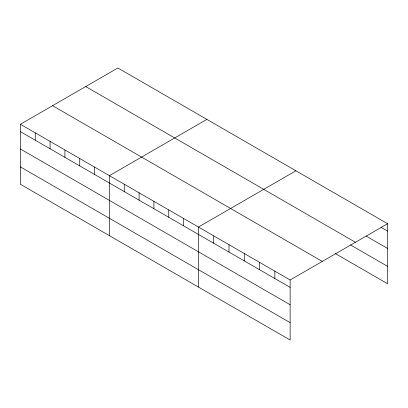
<?xml version="1.0" encoding="UTF-8"?>
<svg xmlns="http://www.w3.org/2000/svg" width="408" height="408" viewBox="0 0 408 408"><rect width="100%" height="100%" fill="white"/><g stroke="black" fill="none" stroke-linecap="round" stroke-linejoin="round"><path stroke-width="0.61" d="M20.4 124.261L290.134 279.99L290.134 340.007L20.4 184.278L20.4 124.261L117.866 67.993L387.6 223.722L387.6 283.739L335.192 253.48M206.876 119.381L109.41 175.654L109.41 235.671M295.892 170.774L198.426 227.047L198.426 287.059M290.134 279.99L387.6 223.722M381.052 227.307L387.6 231.086M366.313 236.171L387.6 248.462M85.7 86.562L355.434 242.291M350.477 244.933L387.6 266.363M52.566 105.692L322.3 261.421M20.4 131.631L290.134 287.36M20.4 149.007L290.134 304.735M20.4 166.908L290.134 322.636M274.849 271.167L274.849 278.536M259.565 262.344L259.565 269.714M244.28 253.516L244.28 260.885M228.995 244.693L228.995 252.062M213.71 235.87L213.71 243.239M183.59 218.479L183.59 225.848M168.754 209.916L168.754 217.28M153.918 201.348L153.918 208.718M139.082 192.785L139.082 200.149M124.246 184.217L124.246 191.587M94.574 167.086L94.574 174.456M79.744 158.523L79.744 165.893M64.908 149.96L64.908 157.325M50.072 141.392L50.072 148.762M35.236 132.829L35.236 140.194"/></g></svg>
